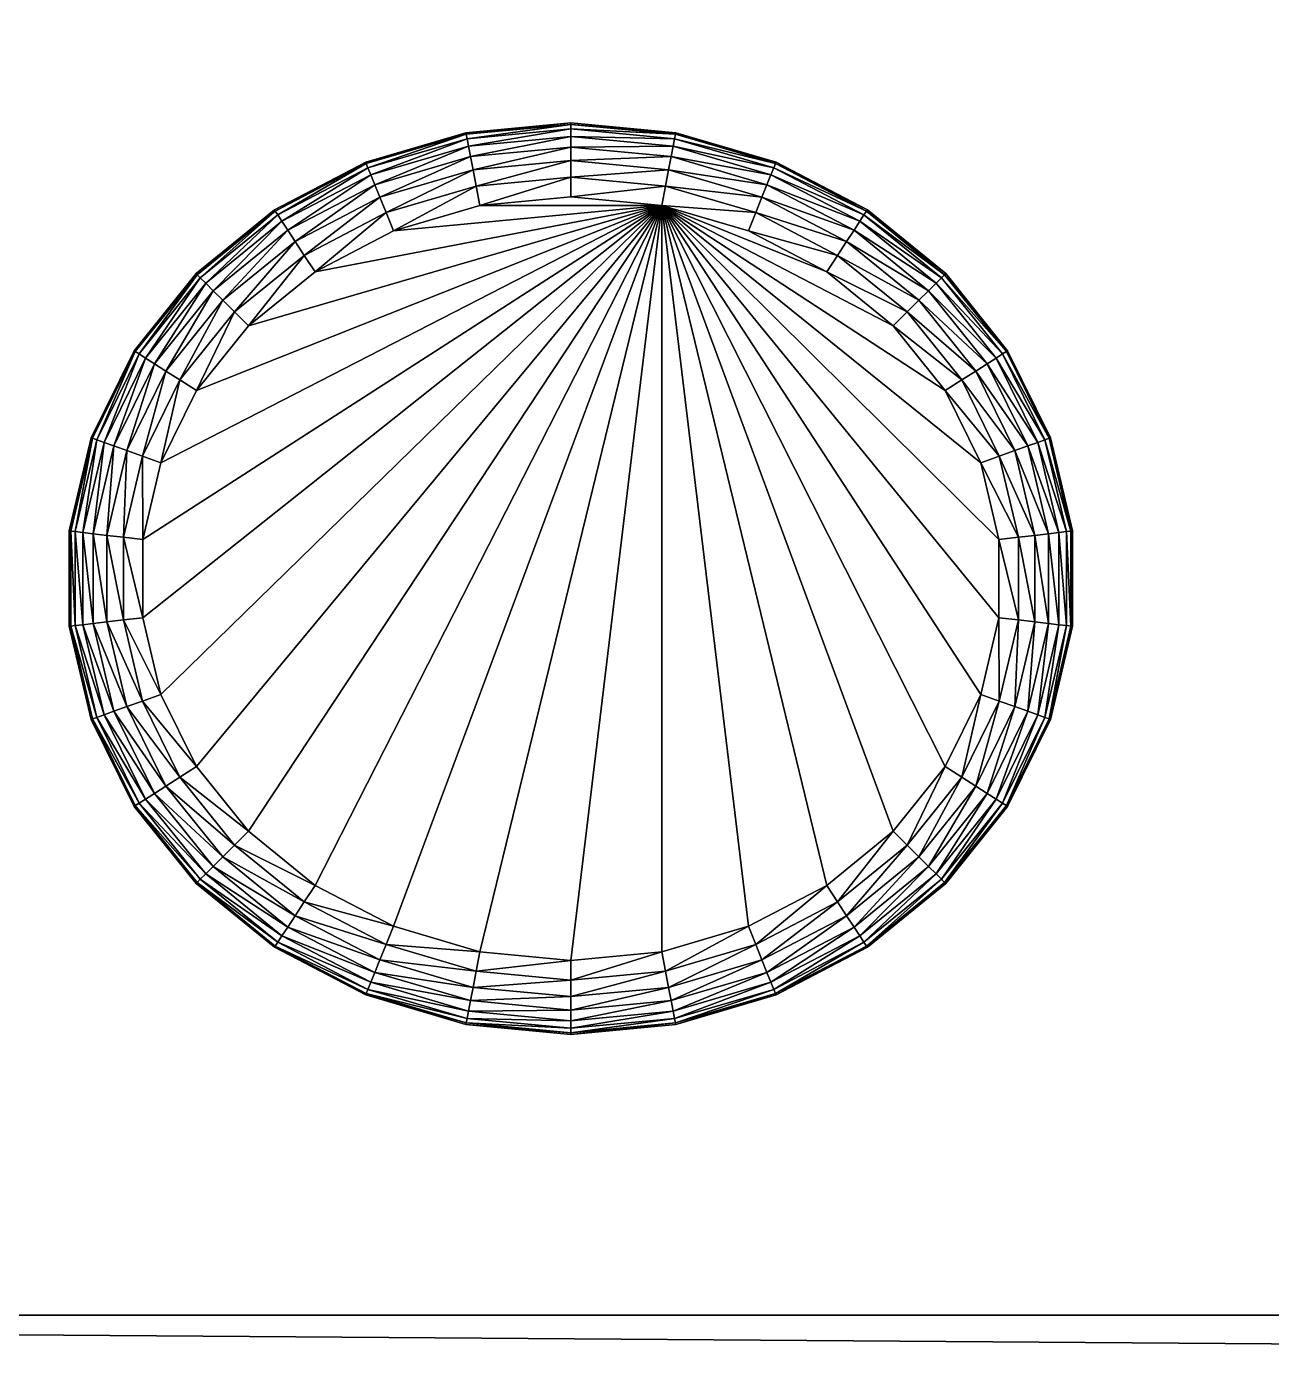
# Model space of a CAD drawing. Header units: millimetres. Extents: x -66 to 66, y -71 to 60.
# Drawn here: x -17.85 to 0, y -45.47 to -26.36 of the extents above; entities that cross this region are included whole.
import ezdxf

# ---------------------------------------------------------------- set-up
doc = ezdxf.new("R2010")
doc.units = ezdxf.units.MM
doc.layers.get('0').update_dxf_attribs({"color": 156})

msp = doc.modelspace()

# ---------------------------------------------------------------- meshes
at = {"color": 251}
mesh = msp.add_polyface(dxfattribs=at)
corners = [(66.031, 60.129, 20.5), (-66.031, 60.129, 20.5), (-65.684, -70.603, 20.5), (-21.478, 16.984, -19.403), (-21.478, 16.984, -15.154), (-21.792, 15.648, -15.154), (-21.792, 15.648, -19.403), (-21.792, 19.686, -19.403), (-21.792, 19.686, -15.154), (-21.478, 18.35, -15.154), (-22.407, 20.934, -19.403), (-21.499, 16.987, -19.683), (-21.812, 15.655, -19.683), (-21.812, 19.679, -19.683), (-21.478, 18.35, -19.403), (-21.499, 18.348, -19.683), (-22.425, 20.923, -19.683), (-21.874, 15.677, -19.92), (-22.425, 14.411, -19.683), (-21.976, 15.714, -20.114), (-22.48, 14.446, -19.92), (-21.564, 16.994, -19.92), (-21.672, 17.007, -20.114), (-21.823, 17.024, -20.265), (-22.119, 15.765, -20.265), (-22.016, 17.047, -20.373), (-22.302, 15.831, -20.373), (-22.253, 17.074, -20.437), (-21.672, 18.328, -20.114), (-21.564, 18.34, -19.92), (-21.823, 18.31, -20.265), (-22.016, 18.288, -20.373), (-22.253, 18.26, -20.437), (-21.874, 19.657, -19.92), (-21.976, 19.621, -20.114), (-22.119, 19.569, -20.265), (-22.302, 19.503, -20.373), (-22.48, 20.888, -19.92), (-22.572, 20.83, -20.114)]
mesh.append_faces([[corners[k] for k in face] for face in [(0, 1, 2)]], dxfattribs={"vtx1": -1, "vtx2": -1, "color": 251})
mesh.append_faces([[corners[k] for k in face] for face in [(3, 4, 5), (5, 6, 3), (7, 8, 9), (8, 7, 10), (11, 3, 6), (6, 12, 11), (13, 7, 14), (14, 15, 13), (7, 13, 16), (17, 12, 18), (19, 17, 20), (21, 11, 12), (12, 17, 21), (22, 21, 17), (17, 19, 22), (23, 22, 19), (19, 24, 23), (25, 23, 24), (24, 26, 25), (27, 25, 26), (28, 29, 21), (21, 22, 28), (30, 28, 22), (22, 23, 30), (31, 30, 23), (23, 25, 31), (32, 31, 25), (25, 27, 32), (33, 13, 15), (15, 29, 33), (34, 33, 29), (29, 28, 34), (35, 34, 28), (28, 30, 35), (36, 35, 30), (30, 31, 36), (13, 33, 37), (33, 34, 38)]], dxfattribs={"vtx2": -1, "color": 251})
mesh = msp.add_polyface(dxfattribs=at)
corners = [(15.994, -20.216, -19.403), (15.994, -20.216, -15.154), (15.105, -21.321, -15.154), (15.105, -21.321, -19.403), (66.031, 60.129, 20.5), (-65.684, -70.603, 20.5), (66.031, -70.293, 20.5), (24.277, -28.991, -19.403), (23.153, -29.905, -19.403), (23.153, -29.905, -15.154), (24.277, -28.991, -15.154), (23.153, -21.321, -19.403), (23.153, -21.321, -15.154), (22.265, -20.216, -15.154), (22.265, -20.216, -19.403), (24.277, -22.235, -19.403), (24.277, -22.235, -15.154), (23.169, -21.306, -19.683), (24.289, -22.217, -19.683), (15.09, -21.306, -19.683), (15.976, -20.204, -19.683), (24.574, -29.444, -20.373), (24.705, -29.643, -20.437), (23.706, -30.455, -20.437), (24.467, -29.281, -20.265), (23.537, -30.287, -20.373), (24.384, -29.154, -20.114), (23.399, -30.15, -20.265), (23.292, -30.043, -20.114), (24.324, -29.064, -19.92), (23.215, -29.967, -19.92), (24.289, -29.009, -19.683), (23.169, -29.921, -19.683), (23.215, -21.26, -19.92), (22.283, -20.204, -19.683), (23.292, -21.184, -20.114), (22.338, -20.169, -19.92), (23.399, -21.077, -20.265), (22.429, -20.111, -20.114), (23.537, -20.939, -20.373), (22.557, -20.029, -20.265), (24.324, -22.163, -19.92), (24.384, -22.072, -20.114), (24.467, -21.946, -20.265), (24.574, -21.783, -20.373), (24.705, -21.584, -20.437), (23.706, -20.771, -20.437), (23.906, -20.573, -20.459), (24.86, -21.349, -20.459)]
mesh.append_faces([[corners[k] for k in face] for face in [(4, 5, 6)]], dxfattribs={"vtx0": -1, "vtx1": -1, "color": 251})
mesh.append_faces([[corners[k] for k in face] for face in [(0, 1, 2), (2, 3, 0), (7, 8, 9), (9, 10, 7), (11, 12, 13), (13, 14, 11), (15, 16, 12), (12, 11, 15), (17, 11, 14), (18, 15, 11), (11, 17, 18), (3, 19, 20), (20, 0, 3), (21, 22, 23), (24, 21, 25), (26, 24, 27), (27, 28, 26), (29, 26, 28), (28, 30, 29), (31, 29, 30), (30, 32, 31), (7, 31, 32), (32, 8, 7), (33, 17, 34), (35, 33, 36), (37, 35, 38), (39, 37, 40), (41, 18, 17), (17, 33, 41), (42, 41, 33), (33, 35, 42), (43, 42, 35), (35, 37, 43), (44, 43, 37), (37, 39, 44), (45, 44, 39), (39, 46, 45), (46, 47, 48)]], dxfattribs={"vtx2": -1, "color": 251})
mesh = msp.add_polyface(dxfattribs=at)
corners = [(-22.407, -13.681, -19.403), (-22.407, -13.681, -15.154), (-21.792, -14.929, -15.154), (-21.792, -14.929, -19.403), (57.294, -44.84, -15.154), (-57.294, -44.84, -15.154), (-57.294, 60.129, -15.154), (-16.307, -13.681, -19.403), (-16.307, -13.681, -15.154), (-15.418, -12.576, -15.154), (-15.418, -12.576, -19.403), (-16.922, -14.929, -19.403), (-16.922, -14.929, -15.154), (-16.289, -13.693, -19.683), (-15.403, -12.591, -19.683), (-16.902, -14.937, -19.683), (-21.976, -14.995, -20.114), (-22.119, -15.046, -20.265), (-22.699, -13.868, -20.265), (-21.874, -14.959, -19.92), (-22.572, -13.786, -20.114), (-22.48, -13.728, -19.92), (-21.812, -14.937, -19.683), (-22.425, -13.693, -19.683), (-16.234, -13.728, -19.92), (-15.357, -12.637, -19.92), (-16.143, -13.786, -20.114), (-15.28, -12.713, -20.114), (-16.015, -13.868, -20.265), (-15.173, -12.82, -20.265), (-15.85, -13.973, -20.373), (-15.034, -12.958, -20.373), (-15.649, -14.101, -20.437), (-15.411, -14.252, -20.459), (-14.865, -13.126, -20.437), (-16.84, -14.959, -19.92), (-16.738, -14.995, -20.114), (-16.595, -15.046, -20.265), (-16.412, -15.112, -20.373), (-16.187, -15.193, -20.437), (-15.922, -15.288, -20.459)]
mesh.append_faces([[corners[k] for k in face] for face in [(0, 1, 2), (2, 3, 0), (4, 5, 6), (7, 8, 9), (9, 10, 7), (11, 12, 8), (8, 7, 11), (13, 7, 10), (10, 14, 13), (15, 11, 7), (7, 13, 15), (16, 17, 18), (19, 16, 20), (20, 21, 19), (22, 19, 21), (21, 23, 22), (3, 22, 23), (23, 0, 3), (24, 13, 14), (14, 25, 24), (26, 24, 25), (25, 27, 26), (28, 26, 27), (27, 29, 28), (30, 28, 29), (29, 31, 30), (32, 30, 31), (33, 32, 34), (35, 15, 13), (13, 24, 35), (36, 35, 24), (24, 26, 36), (37, 36, 26), (26, 28, 37), (38, 37, 28), (28, 30, 38), (39, 38, 30), (30, 32, 39), (32, 33, 40)]], dxfattribs={"vtx2": -1, "color": 251})
mesh = msp.add_polyface(dxfattribs=at)
corners = [(23.153, 30.769, -15.154), (23.153, 30.769, -19.403), (24.277, 29.855, -19.403), (22.265, 31.875, -15.154), (22.265, 31.875, -19.403), (23.153, 22.04, -19.403), (23.153, 22.04, -15.154), (24.277, 22.954, -15.154), (-57.294, 60.129, -15.154), (57.294, 60.129, -15.154), (57.294, -44.84, -15.154), (13.982, 22.954, -19.403), (13.982, 22.954, -15.154), (15.105, 22.04, -15.154), (15.105, 22.04, -19.403), (15.105, 30.769, -19.403), (15.105, 30.769, -15.154), (13.982, 29.855, -15.154), (13.982, 29.855, -19.403), (15.994, 31.875, -19.403), (13.97, 22.936, -19.683), (15.09, 22.024, -19.683), (15.09, 30.785, -19.683), (13.97, 29.873, -19.683), (15.976, 31.886, -19.683), (23.169, 30.785, -19.683), (23.215, 30.83, -19.92), (24.324, 29.928, -19.92), (24.289, 29.873, -19.683), (23.537, 31.151, -20.373), (23.399, 31.014, -20.265), (22.557, 32.061, -20.265), (23.292, 30.907, -20.114), (22.429, 31.979, -20.114), (22.338, 31.921, -19.92), (22.283, 31.886, -19.683), (23.169, 22.024, -19.683), (24.277, 22.954, -19.403), (13.934, 22.881, -19.92), (13.874, 22.791, -20.114), (15.044, 21.979, -19.92), (13.791, 22.664, -20.265), (14.967, 21.902, -20.114), (15.044, 30.83, -19.92), (13.934, 29.928, -19.92), (14.967, 30.907, -20.114), (13.874, 30.018, -20.114), (14.859, 31.014, -20.265), (13.791, 30.145, -20.265), (14.721, 31.151, -20.373), (14.552, 31.319, -20.437), (13.684, 30.308, -20.373), (14.352, 31.518, -20.459), (13.553, 30.507, -20.437), (15.921, 31.921, -19.92), (15.829, 31.979, -20.114), (15.701, 32.061, -20.265), (15.537, 32.166, -20.373)]
mesh.append_faces([[corners[k] for k in face] for face in [(0, 1, 2), (1, 0, 3), (3, 4, 1), (5, 6, 7), (8, 9, 10), (11, 12, 13), (13, 14, 11), (15, 16, 17), (17, 18, 15), (16, 15, 19), (20, 11, 14), (14, 21, 20), (22, 15, 18), (18, 23, 22), (15, 22, 24), (25, 26, 27), (1, 25, 28), (29, 30, 31), (30, 32, 33), (32, 26, 34), (26, 25, 35), (25, 1, 4), (36, 5, 37), (38, 20, 21), (39, 38, 40), (41, 39, 42), (43, 22, 23), (23, 44, 43), (45, 43, 44), (44, 46, 45), (47, 45, 46), (46, 48, 47), (49, 47, 48), (50, 49, 51), (52, 50, 53), (22, 43, 54), (43, 45, 55), (45, 47, 56), (47, 49, 57)]], dxfattribs={"vtx2": -1, "color": 251})
mesh = msp.add_polyface(dxfattribs=at)
corners = [(-22.407, -20.216, -19.403), (-22.407, -20.216, -15.154), (-23.296, -21.321, -15.154), (-23.296, -21.321, -19.403), (-24.419, -22.235, -15.154), (-24.419, -22.235, -19.403), (-25.729, -22.918, -15.154), (-24.419, -28.991, -19.403), (-24.419, -28.991, -15.154), (-23.296, -29.905, -15.154), (-23.296, -29.905, -19.403), (-25.729, -28.308, -19.403), (-15.418, -21.321, -19.403), (-15.418, -21.321, -15.154), (-16.307, -20.216, -15.154), (-16.307, -20.216, -19.403), (-24.848, -21.584, -20.437), (-25.003, -21.349, -20.459), (-24.049, -20.573, -20.459), (-23.849, -20.771, -20.437), (-24.431, -29.009, -19.683), (-23.311, -29.921, -19.683), (-15.403, -21.306, -19.683), (-16.289, -20.204, -19.683), (-23.542, -21.077, -20.265), (-23.68, -20.939, -20.373), (-22.864, -19.925, -20.373), (-23.434, -21.184, -20.114), (-22.699, -20.029, -20.265), (-23.357, -21.26, -19.92), (-22.572, -20.111, -20.114), (-23.311, -21.306, -19.683), (-22.48, -20.169, -19.92), (-22.425, -20.204, -19.683), (-24.717, -21.783, -20.373), (-24.61, -21.946, -20.265), (-24.526, -22.072, -20.114), (-24.467, -22.163, -19.92), (-24.431, -22.217, -19.683), (-24.467, -29.064, -19.92), (-23.357, -29.967, -19.92), (-24.526, -29.154, -20.114), (-24.61, -29.281, -20.265), (-23.434, -30.043, -20.114), (-24.717, -29.444, -20.373), (-23.542, -30.15, -20.265)]
mesh.append_faces([[corners[k] for k in face] for face in [(0, 1, 2), (2, 3, 0), (3, 2, 4), (4, 5, 3), (5, 4, 6), (7, 8, 9), (9, 10, 7), (8, 7, 11), (12, 13, 14), (14, 15, 12), (16, 17, 18), (18, 19, 16), (20, 7, 10), (10, 21, 20), (22, 12, 15), (15, 23, 22), (24, 25, 26), (27, 24, 28), (29, 27, 30), (31, 29, 32), (3, 31, 33), (33, 0, 3), (34, 16, 19), (19, 25, 34), (35, 34, 25), (25, 24, 35), (36, 35, 24), (24, 27, 36), (37, 36, 27), (27, 29, 37), (38, 37, 29), (29, 31, 38), (5, 38, 31), (31, 3, 5), (39, 20, 21), (21, 40, 39), (41, 39, 40), (42, 41, 43), (44, 42, 45)]], dxfattribs={"vtx2": -1, "color": 251})
mesh = msp.add_polyface(dxfattribs=at)
corners = [(-10.044, -27.743, -19.403), (-10.044, -27.743, -15.154), (-8.54, -27.886, -15.154), (-8.54, -27.886, -19.403), (-7.102, -28.308, -15.154), (-8.54, -23.341, -19.403), (-8.54, -23.341, -15.154), (-10.044, -23.483, -15.154), (-10.044, -23.483, -19.403), (-7.102, -22.918, -19.403), (-7.102, -22.918, -15.154), (-5.793, -22.235, -19.403), (-8.544, -23.319, -19.683), (-10.044, -23.462, -19.683), (-7.111, -22.898, -19.683), (-5.805, -22.217, -19.683), (-8.557, -27.971, -19.92), (-8.577, -28.077, -20.114), (-10.044, -27.938, -20.114), (-10.044, -27.83, -19.92), (-8.544, -27.907, -19.683), (-10.044, -27.765, -19.683), (-8.557, -23.255, -19.92), (-10.044, -23.397, -19.92), (-8.577, -23.149, -20.114), (-10.044, -23.289, -20.114), (-8.606, -23, -20.265), (-8.643, -22.809, -20.373), (-10.044, -23.137, -20.265), (-8.688, -22.575, -20.437), (-10.044, -22.942, -20.373), (-8.741, -22.299, -20.459), (-10.044, -22.704, -20.437), (-7.135, -22.838, -19.92), (-7.175, -22.738, -20.114), (-7.232, -22.597, -20.265), (-7.305, -22.416, -20.373), (-7.394, -22.195, -20.437), (-5.841, -22.163, -19.92), (-5.9, -22.072, -20.114)]
mesh.append_faces([[corners[k] for k in face] for face in [(0, 1, 2), (2, 3, 0), (3, 2, 4), (5, 6, 7), (7, 8, 5), (9, 10, 6), (6, 5, 9), (10, 9, 11), (12, 5, 8), (8, 13, 12), (14, 9, 5), (5, 12, 14), (9, 14, 15), (16, 17, 18), (18, 19, 16), (20, 16, 19), (19, 21, 20), (3, 20, 21), (21, 0, 3), (22, 12, 13), (13, 23, 22), (24, 22, 23), (23, 25, 24), (26, 24, 25), (27, 26, 28), (29, 27, 30), (31, 29, 32), (33, 14, 12), (12, 22, 33), (34, 33, 22), (22, 24, 34), (35, 34, 24), (24, 26, 35), (36, 35, 26), (26, 27, 36), (27, 29, 37), (14, 33, 38), (33, 34, 39)]], dxfattribs={"vtx2": -1, "color": 251})
mesh = msp.add_polyface(dxfattribs=at)
corners = [(-11.548, -27.886, -19.403), (-11.548, -27.886, -15.154), (-10.044, -27.743, -15.154), (-10.044, -27.743, -19.403), (-12.985, -22.918, -19.403), (-12.985, -22.918, -15.154), (-14.295, -22.235, -15.154), (-11.548, -23.341, -19.403), (-11.548, -23.341, -15.154), (-10.044, -23.483, -19.403), (-10.044, -23.483, -15.154), (-12.977, -22.898, -19.683), (-14.295, -22.235, -19.403), (-11.543, -23.319, -19.683), (-10.044, -23.462, -19.683), (-10.044, -27.765, -19.683), (-10.044, -27.83, -19.92), (-11.531, -27.971, -19.92), (-11.543, -27.907, -19.683), (-12.953, -22.838, -19.92), (-14.283, -22.217, -19.683), (-11.531, -23.255, -19.92), (-11.511, -23.149, -20.114), (-12.913, -22.738, -20.114), (-11.482, -23, -20.265), (-12.856, -22.597, -20.265), (-11.445, -22.809, -20.373), (-12.783, -22.416, -20.373), (-11.4, -22.575, -20.437), (-10.044, -23.397, -19.92), (-10.044, -23.289, -20.114), (-10.044, -23.137, -20.265), (-10.044, -22.942, -20.373), (-10.044, -22.704, -20.437), (-8.606, -23, -20.265), (-8.643, -22.809, -20.373), (-8.688, -22.575, -20.437)]
mesh.append_faces([[corners[k] for k in face] for face in [(0, 1, 2), (2, 3, 0), (4, 5, 6), (7, 8, 5), (5, 4, 7), (9, 10, 8), (8, 7, 9), (11, 4, 12), (13, 7, 4), (4, 11, 13), (14, 9, 7), (7, 13, 14), (15, 16, 17), (3, 15, 18), (18, 0, 3), (19, 11, 20), (21, 13, 11), (11, 19, 21), (22, 21, 19), (19, 23, 22), (24, 22, 23), (23, 25, 24), (26, 24, 25), (25, 27, 26), (28, 26, 27), (29, 14, 13), (13, 21, 29), (30, 29, 21), (21, 22, 30), (31, 30, 22), (22, 24, 31), (32, 31, 24), (24, 26, 32), (33, 32, 26), (26, 28, 33), (30, 31, 34), (31, 32, 35), (32, 33, 36)]], dxfattribs={"vtx2": -1, "color": 251})
mesh = msp.add_polyface(dxfattribs=at)
corners = [(-8.741, -28.928, -20.459), (-15.411, -31.582, -20.459), (-14.665, -30.654, -20.459), (-13.712, -29.878, -20.459), (-12.589, -29.292, -20.459), (-11.347, -28.928, -20.459), (-10.044, -28.804, -20.459), (-12.985, -28.308, -19.403), (-12.985, -28.308, -15.154), (-11.548, -27.886, -15.154), (-11.548, -27.886, -19.403), (-12.694, -29.031, -20.437), (-11.4, -28.651, -20.437), (-10.044, -28.523, -20.437), (-8.688, -28.651, -20.437), (-12.783, -28.81, -20.373), (-13.866, -29.643, -20.437), (-12.856, -28.63, -20.265), (-13.997, -29.444, -20.373), (-12.913, -28.489, -20.114), (-14.104, -29.281, -20.265), (-12.953, -28.389, -19.92), (-14.188, -29.154, -20.114), (-11.445, -28.418, -20.373), (-11.482, -28.226, -20.265), (-11.511, -28.077, -20.114), (-11.531, -27.971, -19.92), (-11.543, -27.907, -19.683), (-12.977, -28.328, -19.683), (-10.044, -28.284, -20.373), (-10.044, -28.09, -20.265), (-10.044, -27.938, -20.114), (-10.044, -27.83, -19.92), (-10.044, -27.765, -19.683), (-8.643, -28.418, -20.373)]
mesh.append_faces([[corners[k] for k in face] for face in [(0, 5, 6)]], dxfattribs={"vtx0": -1, "color": 251})
mesh.append_faces([[corners[k] for k in face] for face in [(0, 1, 2), (0, 2, 3), (0, 3, 4), (0, 4, 5)]], dxfattribs={"vtx0": -1, "vtx2": -1, "color": 251})
mesh.append_faces([[corners[k] for k in face] for face in [(7, 8, 9), (9, 10, 7), (11, 4, 3), (12, 5, 4), (4, 11, 12), (13, 6, 5), (5, 12, 13), (6, 13, 14), (15, 11, 16), (17, 15, 18), (19, 17, 20), (21, 19, 22), (23, 12, 11), (11, 15, 23), (24, 23, 15), (15, 17, 24), (25, 24, 17), (17, 19, 25), (26, 25, 19), (19, 21, 26), (27, 26, 21), (21, 28, 27), (10, 27, 28), (28, 7, 10), (29, 13, 12), (12, 23, 29), (30, 29, 23), (23, 24, 30), (31, 30, 24), (24, 25, 31), (32, 31, 25), (25, 26, 32), (26, 27, 33), (13, 29, 34)]], dxfattribs={"vtx2": -1, "color": 251})
mesh = msp.add_polyface(dxfattribs=at)
corners = [(-8.741, -28.928, -20.459), (-7.499, -29.292, -20.459), (-6.376, -29.878, -20.459), (-5.422, -30.654, -20.459), (-4.677, -31.582, -20.459), (-7.102, -28.308, -15.154), (-7.102, -28.308, -19.403), (-8.54, -27.886, -19.403), (-5.793, -28.991, -15.154), (-7.394, -29.031, -20.437), (-8.688, -28.651, -20.437), (-6.222, -29.643, -20.437), (-10.044, -28.804, -20.459), (-7.305, -28.81, -20.373), (-8.643, -28.418, -20.373), (-7.232, -28.63, -20.265), (-8.606, -28.226, -20.265), (-7.175, -28.489, -20.114), (-8.577, -28.077, -20.114), (-7.135, -28.389, -19.92), (-8.557, -27.971, -19.92), (-7.111, -28.328, -19.683), (-8.544, -27.907, -19.683), (-6.091, -29.444, -20.373), (-5.984, -29.281, -20.265), (-5.9, -29.154, -20.114), (-5.841, -29.064, -19.92), (-5.805, -29.009, -19.683), (-5.793, -28.991, -19.403), (-10.044, -28.523, -20.437), (-10.044, -28.284, -20.373), (-10.044, -28.09, -20.265), (-10.044, -27.938, -20.114)]
mesh.append_faces([[corners[k] for k in face] for face in [(0, 2, 3), (0, 3, 4)]], dxfattribs={"vtx0": -1, "vtx2": -1, "color": 251})
mesh.append_faces([[corners[k] for k in face] for face in [(0, 1, 2), (5, 6, 7), (6, 5, 8), (9, 1, 0), (0, 10, 9), (11, 2, 1), (1, 9, 11), (10, 0, 12), (13, 9, 10), (10, 14, 13), (15, 13, 14), (14, 16, 15), (17, 15, 16), (16, 18, 17), (19, 17, 18), (18, 20, 19), (21, 19, 20), (20, 22, 21), (6, 21, 22), (22, 7, 6), (23, 11, 9), (9, 13, 23), (24, 23, 13), (13, 15, 24), (25, 24, 15), (15, 17, 25), (26, 25, 17), (17, 19, 26), (27, 26, 19), (19, 21, 27), (21, 6, 28), (14, 10, 29), (16, 14, 30), (30, 31, 16), (18, 16, 31), (31, 32, 18)]], dxfattribs={"vtx2": -1, "color": 251})
mesh = msp.add_polyface(dxfattribs=at)
corners = [(-8.741, -28.928, -20.459), (-15.922, -32.618, -20.459), (-15.411, -31.582, -20.459), (-15.418, -29.905, -19.403), (-15.418, -29.905, -15.154), (-14.295, -28.991, -15.154), (-14.295, -28.991, -19.403), (-12.985, -28.308, -15.154), (-12.985, -28.308, -19.403), (-14.865, -30.455, -20.437), (-14.665, -30.654, -20.459), (-15.649, -31.43, -20.437), (-13.866, -29.643, -20.437), (-13.712, -29.878, -20.459), (-12.694, -29.031, -20.437), (-15.034, -30.287, -20.373), (-15.85, -31.302, -20.373), (-15.173, -30.15, -20.265), (-16.015, -31.197, -20.265), (-15.28, -30.043, -20.114), (-15.357, -29.967, -19.92), (-16.143, -31.116, -20.114), (-15.403, -29.921, -19.683), (-16.234, -31.057, -19.92), (-16.289, -31.022, -19.683), (-13.997, -29.444, -20.373), (-14.104, -29.281, -20.265), (-14.188, -29.154, -20.114), (-14.247, -29.064, -19.92), (-14.283, -29.009, -19.683), (-12.783, -28.81, -20.373), (-12.856, -28.63, -20.265), (-12.913, -28.489, -20.114), (-12.953, -28.389, -19.92), (-12.977, -28.328, -19.683)]
mesh.append_faces([[corners[k] for k in face] for face in [(0, 1, 2)]], dxfattribs={"vtx0": -1, "vtx2": -1, "color": 251})
mesh.append_faces([[corners[k] for k in face] for face in [(3, 4, 5), (5, 6, 3), (6, 5, 7), (7, 8, 6), (9, 10, 2), (2, 11, 9), (12, 13, 10), (10, 9, 12), (13, 12, 14), (15, 9, 11), (11, 16, 15), (17, 15, 16), (16, 18, 17), (19, 17, 18), (20, 19, 21), (22, 20, 23), (3, 22, 24), (25, 12, 9), (9, 15, 25), (26, 25, 15), (15, 17, 26), (27, 26, 17), (17, 19, 27), (28, 27, 19), (19, 20, 28), (29, 28, 20), (20, 22, 29), (6, 29, 22), (22, 3, 6), (12, 25, 30), (25, 26, 31), (26, 27, 32), (27, 28, 33), (34, 33, 28), (28, 29, 34), (8, 34, 29), (29, 6, 8)]], dxfattribs={"vtx2": -1, "color": 251})
mesh = msp.add_polyface(dxfattribs=at)
corners = [(-8.741, -28.928, -20.459), (-4.677, -31.582, -20.459), (-4.166, -32.618, -20.459), (-5.793, -28.991, -15.154), (-5.793, -28.991, -19.403), (-7.102, -28.308, -19.403), (-4.669, -29.905, -15.154), (-4.669, -29.905, -19.403), (-3.781, -31.011, -15.154), (-3.781, -31.011, -19.403), (-3.166, -32.259, -15.154), (-5.223, -30.455, -20.437), (-5.422, -30.654, -20.459), (-6.376, -29.878, -20.459), (-6.222, -29.643, -20.437), (-4.439, -31.43, -20.437), (-5.805, -29.009, -19.683), (-7.111, -28.328, -19.683), (-5.054, -30.287, -20.373), (-6.091, -29.444, -20.373), (-4.915, -30.15, -20.265), (-5.984, -29.281, -20.265), (-4.808, -30.043, -20.114), (-5.9, -29.154, -20.114), (-4.731, -29.967, -19.92), (-5.841, -29.064, -19.92), (-4.685, -29.921, -19.683), (-4.238, -31.302, -20.373), (-4.073, -31.197, -20.265), (-3.945, -31.116, -20.114), (-3.854, -31.057, -19.92), (-3.799, -31.022, -19.683), (-3.248, -32.288, -19.92), (-3.186, -32.266, -19.683), (-3.166, -32.259, -19.403)]
mesh.append_faces([[corners[k] for k in face] for face in [(0, 1, 2)]], dxfattribs={"vtx0": -1, "vtx2": -1, "color": 251})
mesh.append_faces([[corners[k] for k in face] for face in [(3, 4, 5), (4, 3, 6), (6, 7, 4), (7, 6, 8), (8, 9, 7), (9, 8, 10), (11, 12, 13), (13, 14, 11), (15, 1, 12), (12, 11, 15), (4, 16, 17), (18, 11, 14), (14, 19, 18), (20, 18, 19), (19, 21, 20), (22, 20, 21), (21, 23, 22), (24, 22, 23), (23, 25, 24), (26, 24, 25), (25, 16, 26), (7, 26, 16), (16, 4, 7), (27, 15, 11), (11, 18, 27), (28, 27, 18), (18, 20, 28), (29, 28, 20), (20, 22, 29), (30, 29, 22), (22, 24, 30), (31, 30, 24), (24, 26, 31), (9, 31, 26), (26, 7, 9), (29, 30, 32), (30, 31, 33), (31, 9, 34)]], dxfattribs={"vtx2": -1, "color": 251})
mesh = msp.add_polyface(dxfattribs=at)
corners = [(-16.307, -31.011, -15.154), (-16.307, -31.011, -19.403), (-16.922, -32.259, -19.403), (-15.418, -29.905, -15.154), (-15.418, -29.905, -19.403), (-22.407, -31.011, -19.403), (-22.407, -31.011, -15.154), (-21.792, -32.259, -15.154), (-23.296, -29.905, -19.403), (-23.296, -29.905, -15.154), (-27.367, -28.928, -20.459), (-23.303, -31.582, -20.459), (-22.792, -32.618, -20.459), (-22.425, -31.022, -19.683), (-21.792, -32.259, -19.403), (-23.311, -29.921, -19.683), (-16.234, -31.057, -19.92), (-16.143, -31.116, -20.114), (-16.738, -32.325, -20.114), (-16.289, -31.022, -19.683), (-16.84, -32.288, -19.92), (-16.902, -32.266, -19.683), (-16.015, -31.197, -20.265), (-15.28, -30.043, -20.114), (-15.357, -29.967, -19.92), (-15.403, -29.921, -19.683), (-22.48, -31.057, -19.92), (-21.812, -32.266, -19.683), (-22.572, -31.116, -20.114), (-21.874, -32.288, -19.92), (-23.357, -29.967, -19.92), (-23.434, -30.043, -20.114), (-23.542, -30.15, -20.265), (-22.699, -31.197, -20.265), (-23.68, -30.287, -20.373), (-22.864, -31.302, -20.373), (-23.849, -30.455, -20.437), (-23.065, -31.43, -20.437), (-24.049, -30.654, -20.459), (-24.526, -29.154, -20.114), (-24.61, -29.281, -20.265), (-24.717, -29.444, -20.373), (-24.848, -29.643, -20.437), (-25.003, -29.878, -20.459)]
mesh.append_faces([[corners[k] for k in face] for face in [(10, 11, 12)]], dxfattribs={"vtx0": -1, "vtx2": -1, "color": 251})
mesh.append_faces([[corners[k] for k in face] for face in [(0, 1, 2), (1, 0, 3), (3, 4, 1), (5, 6, 7), (8, 9, 6), (6, 5, 8), (13, 5, 14), (15, 8, 5), (5, 13, 15), (16, 17, 18), (19, 16, 20), (1, 19, 21), (22, 17, 23), (17, 16, 24), (16, 19, 25), (19, 1, 4), (26, 13, 27), (28, 26, 29), (30, 15, 13), (13, 26, 30), (31, 30, 26), (26, 28, 31), (32, 31, 28), (28, 33, 32), (34, 32, 33), (33, 35, 34), (36, 34, 35), (35, 37, 36), (38, 36, 37), (37, 11, 38), (30, 31, 39), (31, 32, 40), (32, 34, 41), (42, 41, 34), (34, 36, 42), (43, 42, 36), (36, 38, 43)]], dxfattribs={"vtx2": -1, "color": 251})
mesh = msp.add_polyface(dxfattribs=at)
corners = [(-8.741, -28.928, -20.459), (-4.166, -32.618, -20.459), (-3.907, -33.718, -20.459), (-3.907, -34.839, -20.459), (-4.166, -35.939, -20.459), (-4.677, -36.974, -20.459), (-5.422, -37.902, -20.459), (-6.376, -38.678, -20.459), (-7.499, -39.264, -20.459), (-8.741, -39.628, -20.459), (-10.044, -39.752, -20.459), (-11.347, -39.628, -20.459), (-12.589, -39.264, -20.459), (-13.712, -38.678, -20.459), (-14.665, -37.902, -20.459), (-15.411, -36.974, -20.459), (-15.922, -35.939, -20.459), (-16.181, -34.839, -20.459), (-16.181, -33.718, -20.459), (-15.922, -32.618, -20.459), (-4.677, -31.582, -20.459), (-4.439, -31.43, -20.437), (-3.901, -32.522, -20.437), (-4.439, -37.126, -20.437), (-5.223, -38.101, -20.437), (-14.865, -38.101, -20.437), (-15.649, -37.126, -20.437), (-5.054, -38.269, -20.373), (-4.238, -37.254, -20.373), (-4.915, -38.406, -20.265), (-4.073, -37.359, -20.265), (-4.808, -38.513, -20.114), (-3.945, -37.441, -20.114), (-4.731, -38.59, -19.92), (-4.685, -38.635, -19.683), (-3.854, -37.499, -19.92), (-15.85, -37.254, -20.373), (-15.034, -38.269, -20.373), (-16.015, -37.359, -20.265), (-15.173, -38.406, -20.265), (-15.28, -38.513, -20.114), (-16.143, -37.441, -20.114), (-15.357, -38.59, -19.92), (-16.234, -37.499, -19.92)]
mesh.append_faces([[corners[k] for k in face] for face in [(0, 1, 2), (0, 2, 3), (0, 3, 4), (0, 4, 5), (0, 5, 6), (0, 6, 7), (0, 7, 8), (0, 8, 9), (0, 9, 10), (0, 10, 11), (0, 11, 12), (0, 12, 13), (0, 13, 14), (0, 14, 15), (0, 15, 16), (0, 16, 17), (0, 17, 18), (0, 18, 19)]], dxfattribs={"vtx0": -1, "vtx2": -1, "color": 251})
mesh.append_faces([[corners[k] for k in face] for face in [(20, 21, 22), (23, 5, 4), (24, 6, 5), (5, 23, 24), (25, 14, 13), (26, 15, 14), (14, 25, 26), (27, 24, 23), (23, 28, 27), (29, 27, 28), (28, 30, 29), (31, 29, 30), (30, 32, 31), (33, 31, 32), (34, 33, 35), (36, 26, 25), (25, 37, 36), (38, 36, 37), (37, 39, 38), (39, 40, 41), (40, 42, 43)]], dxfattribs={"vtx2": -1, "color": 251})
mesh = msp.add_polyface(dxfattribs=at)
corners = [(-16.922, -36.297, -15.154), (-16.922, -36.297, -19.403), (-16.307, -37.545, -19.403), (-17.236, -34.961, -15.154), (-17.236, -34.961, -19.403), (-17.236, -33.595, -19.403), (-17.236, -33.595, -15.154), (-16.922, -32.259, -15.154), (-16.922, -32.259, -19.403), (-16.307, -31.011, -15.154), (-16.84, -36.268, -19.92), (-16.738, -36.232, -20.114), (-16.143, -37.441, -20.114), (-16.902, -36.29, -19.683), (-16.234, -37.499, -19.92), (-16.289, -37.534, -19.683), (-16.892, -34.921, -20.265), (-16.698, -34.899, -20.373), (-16.412, -36.114, -20.373), (-16.595, -36.18, -20.265), (-17.042, -34.939, -20.114), (-17.15, -34.951, -19.92), (-17.215, -34.959, -19.683), (-16.461, -34.871, -20.437), (-16.698, -33.658, -20.373), (-16.892, -33.635, -20.265), (-17.042, -33.618, -20.114), (-17.15, -33.605, -19.92), (-17.215, -33.598, -19.683), (-16.595, -32.376, -20.265), (-16.738, -32.325, -20.114), (-16.84, -32.288, -19.92), (-16.902, -32.266, -19.683), (-16.234, -31.057, -19.92), (-16.289, -31.022, -19.683), (-16.307, -31.011, -19.403)]
mesh.append_faces([[corners[k] for k in face] for face in [(0, 1, 2), (1, 0, 3), (3, 4, 1), (5, 6, 7), (7, 8, 5), (8, 7, 9), (10, 11, 12), (13, 10, 14), (1, 13, 15), (16, 17, 18), (18, 19, 16), (20, 16, 19), (19, 11, 20), (21, 20, 11), (11, 10, 21), (22, 21, 10), (10, 13, 22), (4, 22, 13), (13, 1, 4), (23, 17, 24), (25, 24, 17), (17, 16, 25), (26, 25, 16), (16, 20, 26), (27, 26, 20), (20, 21, 27), (28, 27, 21), (24, 25, 29), (30, 29, 25), (25, 26, 30), (31, 30, 26), (26, 27, 31), (32, 31, 27), (27, 28, 32), (8, 32, 28), (28, 5, 8), (30, 31, 33), (31, 32, 34), (32, 8, 35)]], dxfattribs={"vtx2": -1, "color": 251})
mesh = msp.add_polyface(dxfattribs=at)
corners = [(-16.307, -37.545, -15.154), (-16.307, -37.545, -19.403), (-15.418, -38.651, -19.403), (-16.922, -36.297, -15.154), (-16.187, -36.034, -20.437), (-15.922, -35.939, -20.459), (-15.411, -36.974, -20.459), (-15.649, -37.126, -20.437), (-16.461, -34.871, -20.437), (-16.181, -34.839, -20.459), (-16.461, -33.685, -20.437), (-16.181, -33.718, -20.459), (-16.187, -32.522, -20.437), (-15.922, -32.618, -20.459), (-15.649, -31.43, -20.437), (-15.411, -31.582, -20.459), (-16.143, -37.441, -20.114), (-16.015, -37.359, -20.265), (-15.173, -38.406, -20.265), (-16.234, -37.499, -19.92), (-15.28, -38.513, -20.114), (-16.289, -37.534, -19.683), (-15.357, -38.59, -19.92), (-15.403, -38.635, -19.683), (-16.412, -36.114, -20.373), (-15.85, -37.254, -20.373), (-16.595, -36.18, -20.265), (-16.738, -36.232, -20.114), (-16.84, -36.268, -19.92), (-16.902, -36.29, -19.683), (-16.922, -36.297, -19.403), (-16.698, -34.899, -20.373), (-16.698, -33.658, -20.373), (-16.412, -32.442, -20.373), (-16.595, -32.376, -20.265), (-15.85, -31.302, -20.373), (-16.015, -31.197, -20.265), (-16.143, -31.116, -20.114), (-16.738, -32.325, -20.114)]
mesh.append_faces([[corners[k] for k in face] for face in [(0, 1, 2), (1, 0, 3), (4, 5, 6), (6, 7, 4), (8, 9, 5), (5, 4, 8), (10, 11, 9), (9, 8, 10), (12, 13, 11), (11, 10, 12), (14, 15, 13), (13, 12, 14), (16, 17, 18), (19, 16, 20), (21, 19, 22), (22, 23, 21), (1, 21, 23), (24, 4, 7), (7, 25, 24), (26, 24, 25), (25, 17, 26), (27, 26, 17), (17, 16, 27), (16, 19, 28), (19, 21, 29), (21, 1, 30), (31, 8, 4), (4, 24, 31), (32, 10, 8), (33, 12, 10), (10, 32, 33), (34, 33, 32), (35, 14, 12), (12, 33, 35), (36, 35, 33), (33, 34, 36), (37, 36, 34), (34, 38, 37)]], dxfattribs={"vtx2": -1, "color": 251})
mesh = msp.add_polyface(dxfattribs=at)
corners = [(-3.166, -32.259, -15.154), (-3.166, -32.259, -19.403), (-3.781, -31.011, -19.403), (-2.852, -33.595, -15.154), (-2.852, -33.595, -19.403), (-3.901, -32.522, -20.437), (-4.166, -32.618, -20.459), (-4.677, -31.582, -20.459), (-3.627, -33.685, -20.437), (-3.907, -33.718, -20.459), (-3.627, -34.871, -20.437), (-3.907, -34.839, -20.459), (-3.676, -32.442, -20.373), (-4.439, -31.43, -20.437), (-4.238, -31.302, -20.373), (-3.492, -32.376, -20.265), (-4.073, -31.197, -20.265), (-3.35, -32.325, -20.114), (-3.945, -31.116, -20.114), (-3.248, -32.288, -19.92), (-3.186, -32.266, -19.683), (-3.854, -31.057, -19.92), (-3.799, -31.022, -19.683), (-3.39, -33.658, -20.373), (-3.196, -33.635, -20.265), (-3.045, -33.618, -20.114), (-2.938, -33.605, -19.92), (-2.873, -33.598, -19.683), (-3.39, -34.899, -20.373), (-3.196, -34.921, -20.265), (-3.045, -34.939, -20.114), (-2.938, -34.951, -19.92), (-2.873, -34.959, -19.683), (-2.852, -34.961, -19.403)]
mesh.append_faces([[corners[k] for k in face] for face in [(0, 1, 2), (1, 0, 3), (3, 4, 1), (5, 6, 7), (8, 9, 6), (6, 5, 8), (10, 11, 9), (9, 8, 10), (12, 5, 13), (13, 14, 12), (15, 12, 14), (14, 16, 15), (17, 15, 16), (16, 18, 17), (19, 17, 18), (20, 19, 21), (1, 20, 22), (23, 8, 5), (5, 12, 23), (24, 23, 12), (12, 15, 24), (25, 24, 15), (15, 17, 25), (26, 25, 17), (17, 19, 26), (27, 26, 19), (19, 20, 27), (4, 27, 20), (20, 1, 4), (28, 10, 8), (8, 23, 28), (29, 28, 23), (23, 24, 29), (30, 29, 24), (24, 25, 30), (31, 30, 25), (25, 26, 31), (26, 27, 32), (27, 4, 33)]], dxfattribs={"vtx2": -1, "color": 251})
mesh = msp.add_polyface(dxfattribs=at)
corners = [(-2.852, -33.595, -19.403), (-2.852, -33.595, -15.154), (-2.852, -34.961, -15.154), (2.853, -32.259, -19.403), (2.853, -32.259, -15.154), (3.468, -31.011, -15.154), (2.538, -33.595, -19.403), (2.538, -33.595, -15.154), (2.538, -34.961, -19.403), (2.538, -34.961, -15.154), (2.853, -36.297, -19.403), (2.853, -36.297, -15.154), (3.468, -37.545, -19.403), (2.873, -32.266, -19.683), (3.468, -31.011, -19.403), (2.56, -33.598, -19.683), (2.56, -34.959, -19.683), (2.873, -36.29, -19.683), (3.486, -37.534, -19.683), (2.624, -33.605, -19.92), (2.934, -32.288, -19.92), (2.732, -33.618, -20.114), (3.036, -32.325, -20.114), (2.883, -33.635, -20.265), (3.179, -32.376, -20.265), (3.077, -33.658, -20.373), (2.624, -34.951, -19.92), (2.732, -34.939, -20.114), (2.883, -34.921, -20.265), (3.077, -34.899, -20.373), (2.934, -36.268, -19.92), (3.036, -36.232, -20.114), (3.179, -36.18, -20.265)]
mesh.append_faces([[corners[k] for k in face] for face in [(0, 1, 2), (3, 4, 5), (6, 7, 4), (4, 3, 6), (8, 9, 7), (7, 6, 8), (10, 11, 9), (9, 8, 10), (11, 10, 12), (13, 3, 14), (15, 6, 3), (3, 13, 15), (16, 8, 6), (6, 15, 16), (17, 10, 8), (8, 16, 17), (10, 17, 18), (19, 15, 13), (13, 20, 19), (21, 19, 20), (20, 22, 21), (23, 21, 22), (22, 24, 23), (25, 23, 24), (26, 16, 15), (15, 19, 26), (27, 26, 19), (19, 21, 27), (28, 27, 21), (21, 23, 28), (29, 28, 23), (23, 25, 29), (30, 17, 16), (16, 26, 30), (31, 30, 26), (26, 27, 31), (32, 31, 27), (27, 28, 32)]], dxfattribs={"vtx2": -1, "color": 251})
mesh = msp.add_polyface(dxfattribs=at)
corners = [(-17.236, -34.961, -19.403), (-17.236, -34.961, -15.154), (-17.236, -33.595, -15.154), (-17.236, -33.595, -19.403), (-21.478, -34.961, -19.403), (-21.478, -34.961, -15.154), (-21.792, -36.297, -15.154), (-21.792, -36.297, -19.403), (-21.478, -33.595, -19.403), (-21.478, -33.595, -15.154), (-21.792, -32.259, -19.403), (-21.792, -32.259, -15.154), (-21.499, -34.959, -19.683), (-21.812, -36.29, -19.683), (-21.499, -33.598, -19.683), (-21.812, -32.266, -19.683), (-17.15, -34.951, -19.92), (-17.215, -34.959, -19.683), (-17.215, -33.598, -19.683), (-21.564, -34.951, -19.92), (-21.874, -36.268, -19.92), (-21.672, -34.939, -20.114), (-21.976, -36.232, -20.114), (-21.822, -34.921, -20.265), (-22.119, -36.18, -20.265), (-22.016, -34.899, -20.373), (-21.564, -33.605, -19.92), (-21.672, -33.618, -20.114), (-21.822, -33.635, -20.265), (-22.016, -33.658, -20.373), (-21.874, -32.288, -19.92), (-21.976, -32.325, -20.114), (-22.119, -32.376, -20.265)]
mesh.append_faces([[corners[k] for k in face] for face in [(0, 1, 2), (2, 3, 0), (4, 5, 6), (6, 7, 4), (8, 9, 5), (5, 4, 8), (10, 11, 9), (9, 8, 10), (12, 4, 7), (7, 13, 12), (14, 8, 4), (4, 12, 14), (15, 10, 8), (8, 14, 15), (16, 17, 18), (3, 18, 17), (17, 0, 3), (19, 12, 13), (13, 20, 19), (21, 19, 20), (20, 22, 21), (23, 21, 22), (22, 24, 23), (25, 23, 24), (26, 14, 12), (12, 19, 26), (27, 26, 19), (19, 21, 27), (28, 27, 21), (21, 23, 28), (29, 28, 23), (23, 25, 29), (30, 15, 14), (14, 26, 30), (31, 30, 26), (26, 27, 31), (32, 31, 27), (27, 28, 32)]], dxfattribs={"vtx2": -1, "color": 251})
mesh = msp.add_polyface(dxfattribs=at)
corners = [(-2.852, -34.961, -15.154), (-2.852, -34.961, -19.403), (-2.852, -33.595, -19.403), (-3.166, -36.297, -15.154), (-3.166, -36.297, -19.403), (-3.781, -37.545, -15.154), (-3.781, -37.545, -19.403), (-4.669, -38.651, -15.154), (-3.901, -36.034, -20.437), (-4.166, -35.939, -20.459), (-3.907, -34.839, -20.459), (-3.627, -34.871, -20.437), (-4.439, -37.126, -20.437), (-2.873, -34.959, -19.683), (-2.938, -34.951, -19.92), (-2.938, -33.605, -19.92), (-2.873, -33.598, -19.683), (-3.676, -36.114, -20.373), (-3.39, -34.899, -20.373), (-3.492, -36.18, -20.265), (-3.196, -34.921, -20.265), (-3.35, -36.232, -20.114), (-3.045, -34.939, -20.114), (-3.248, -36.268, -19.92), (-3.186, -36.29, -19.683), (-4.238, -37.254, -20.373), (-4.073, -37.359, -20.265), (-3.945, -37.441, -20.114), (-3.854, -37.499, -19.92), (-3.799, -37.534, -19.683), (-4.731, -38.59, -19.92), (-4.685, -38.635, -19.683), (-4.669, -38.651, -19.403)]
mesh.append_faces([[corners[k] for k in face] for face in [(0, 1, 2), (1, 0, 3), (3, 4, 1), (4, 3, 5), (5, 6, 4), (6, 5, 7), (8, 9, 10), (10, 11, 8), (9, 8, 12), (13, 14, 15), (1, 13, 16), (17, 8, 11), (11, 18, 17), (19, 17, 18), (18, 20, 19), (21, 19, 20), (20, 22, 21), (23, 21, 22), (22, 14, 23), (24, 23, 14), (14, 13, 24), (4, 24, 13), (13, 1, 4), (25, 12, 8), (8, 17, 25), (26, 25, 17), (17, 19, 26), (27, 26, 19), (19, 21, 27), (28, 27, 21), (21, 23, 28), (29, 28, 23), (23, 24, 29), (6, 29, 24), (24, 4, 6), (27, 28, 30), (28, 29, 31), (29, 6, 32)]], dxfattribs={"vtx2": -1, "color": 251})
mesh = msp.add_polyface(dxfattribs=at)
corners = [(-15.418, -38.651, -19.403), (-15.418, -38.651, -15.154), (-16.307, -37.545, -15.154), (-24.419, -39.565, -19.403), (-24.419, -39.565, -15.154), (-25.729, -40.248, -15.154), (-23.296, -38.651, -19.403), (-23.296, -38.651, -15.154), (-22.407, -37.545, -19.403), (-24.431, -39.547, -19.683), (-25.729, -40.248, -19.403), (-25.737, -40.228, -19.683), (-23.311, -38.635, -19.683), (-22.425, -37.534, -19.683), (-25.931, -39.746, -20.373), (-25.858, -39.927, -20.265), (-27.232, -40.33, -20.265), (-26.02, -39.525, -20.437), (-27.269, -40.139, -20.373), (-27.314, -39.905, -20.437), (-26.125, -39.264, -20.459), (-27.367, -39.628, -20.459), (-24.467, -39.492, -19.92), (-25.761, -40.168, -19.92), (-24.526, -39.402, -20.114), (-25.801, -40.067, -20.114), (-24.61, -39.275, -20.265), (-24.717, -39.112, -20.373), (-24.848, -38.913, -20.437), (-25.003, -38.678, -20.459), (-23.357, -38.59, -19.92), (-23.434, -38.513, -20.114), (-23.542, -38.406, -20.265), (-23.68, -38.269, -20.373), (-23.849, -38.101, -20.437), (-24.049, -37.902, -20.459)]
mesh.append_faces([[corners[k] for k in face] for face in [(0, 1, 2), (3, 4, 5), (6, 7, 4), (4, 3, 6), (7, 6, 8), (9, 3, 10), (10, 11, 9), (12, 6, 3), (3, 9, 12), (6, 12, 13), (14, 15, 16), (17, 14, 18), (18, 19, 17), (20, 17, 19), (19, 21, 20), (22, 9, 11), (11, 23, 22), (24, 22, 23), (23, 25, 24), (26, 24, 25), (25, 15, 26), (27, 26, 15), (15, 14, 27), (28, 27, 14), (14, 17, 28), (29, 28, 17), (17, 20, 29), (30, 12, 9), (9, 22, 30), (31, 30, 22), (22, 24, 31), (32, 31, 24), (24, 26, 32), (33, 32, 26), (26, 27, 33), (34, 33, 27), (27, 28, 34), (35, 34, 28), (28, 29, 35)]], dxfattribs={"vtx2": -1, "color": 251})
mesh = msp.add_polyface(dxfattribs=at)
corners = [(-14.295, -39.565, -15.154), (-14.295, -39.565, -19.403), (-12.985, -40.248, -19.403), (-15.418, -38.651, -15.154), (-15.418, -38.651, -19.403), (-10.044, -40.034, -20.437), (-10.044, -39.752, -20.459), (-8.741, -39.628, -20.459), (-11.4, -39.905, -20.437), (-11.347, -39.628, -20.459), (-12.694, -39.525, -20.437), (-12.589, -39.264, -20.459), (-13.866, -38.913, -20.437), (-13.712, -38.678, -20.459), (-14.865, -38.101, -20.437), (-12.783, -39.746, -20.373), (-11.445, -40.139, -20.373), (-12.856, -39.927, -20.265), (-13.997, -39.112, -20.373), (-14.104, -39.275, -20.265), (-14.188, -39.402, -20.114), (-12.913, -40.067, -20.114), (-14.247, -39.492, -19.92), (-12.953, -40.168, -19.92), (-14.283, -39.547, -19.683), (-12.977, -40.228, -19.683), (-15.034, -38.269, -20.373), (-15.173, -38.406, -20.265), (-15.28, -38.513, -20.114), (-15.357, -38.59, -19.92), (-15.403, -38.635, -19.683), (-16.307, -37.545, -19.403)]
mesh.append_faces([[corners[k] for k in face] for face in [(0, 1, 2), (1, 0, 3), (3, 4, 1), (5, 6, 7), (8, 9, 6), (6, 5, 8), (10, 11, 9), (9, 8, 10), (12, 13, 11), (11, 10, 12), (13, 12, 14), (15, 10, 8), (8, 16, 15), (17, 15, 16), (18, 12, 10), (10, 15, 18), (19, 18, 15), (15, 17, 19), (20, 19, 17), (17, 21, 20), (22, 20, 21), (21, 23, 22), (24, 22, 23), (23, 25, 24), (1, 24, 25), (26, 14, 12), (12, 18, 26), (27, 26, 18), (18, 19, 27), (28, 27, 19), (19, 20, 28), (29, 28, 20), (20, 22, 29), (30, 29, 22), (22, 24, 30), (4, 30, 24), (24, 1, 4), (30, 4, 31)]], dxfattribs={"vtx2": -1, "color": 251})
mesh = msp.add_polyface(dxfattribs=at)
corners = [(-4.669, -38.651, -15.154), (-4.669, -38.651, -19.403), (-3.781, -37.545, -19.403), (-5.793, -39.565, -15.154), (-5.793, -39.565, -19.403), (-7.102, -40.248, -15.154), (-6.222, -38.913, -20.437), (-6.376, -38.678, -20.459), (-5.422, -37.902, -20.459), (-5.223, -38.101, -20.437), (-7.394, -39.525, -20.437), (-7.499, -39.264, -20.459), (-8.688, -39.905, -20.437), (-8.741, -39.628, -20.459), (-10.044, -40.034, -20.437), (-4.685, -38.635, -19.683), (-3.799, -37.534, -19.683), (-6.091, -39.112, -20.373), (-5.054, -38.269, -20.373), (-5.984, -39.275, -20.265), (-4.915, -38.406, -20.265), (-5.9, -39.402, -20.114), (-4.808, -38.513, -20.114), (-5.841, -39.492, -19.92), (-4.731, -38.59, -19.92), (-5.805, -39.547, -19.683), (-7.305, -39.746, -20.373), (-7.232, -39.927, -20.265), (-7.175, -40.067, -20.114), (-7.135, -40.168, -19.92), (-7.111, -40.228, -19.683), (-7.102, -40.248, -19.403), (-8.643, -40.139, -20.373), (-8.606, -40.33, -20.265)]
mesh.append_faces([[corners[k] for k in face] for face in [(0, 1, 2), (1, 0, 3), (3, 4, 1), (4, 3, 5), (6, 7, 8), (8, 9, 6), (10, 11, 7), (7, 6, 10), (12, 13, 11), (11, 10, 12), (13, 12, 14), (1, 15, 16), (17, 6, 9), (9, 18, 17), (19, 17, 18), (18, 20, 19), (21, 19, 20), (20, 22, 21), (23, 21, 22), (22, 24, 23), (25, 23, 24), (24, 15, 25), (4, 25, 15), (15, 1, 4), (26, 10, 6), (6, 17, 26), (27, 26, 17), (17, 19, 27), (28, 27, 19), (19, 21, 28), (29, 28, 21), (21, 23, 29), (30, 29, 23), (23, 25, 30), (31, 30, 25), (25, 4, 31), (32, 12, 10), (10, 26, 32), (26, 27, 33)]], dxfattribs={"vtx2": -1, "color": 251})
mesh = msp.add_polyface(dxfattribs=at)
corners = [(-7.102, -40.248, -15.154), (-7.102, -40.248, -19.403), (-5.793, -39.565, -19.403), (-8.54, -40.67, -15.154), (-8.54, -40.67, -19.403), (-11.548, -40.67, -19.403), (-11.548, -40.67, -15.154), (-12.985, -40.248, -15.154), (-12.985, -40.248, -19.403), (-14.295, -39.565, -15.154), (-25.729, -40.248, -15.154), (-25.729, -40.248, -19.403), (-24.419, -39.565, -19.403), (-8.606, -40.33, -20.265), (-8.643, -40.139, -20.373), (-7.305, -39.746, -20.373), (-8.577, -40.479, -20.114), (-7.232, -39.927, -20.265), (-7.175, -40.067, -20.114), (-8.557, -40.585, -19.92), (-7.135, -40.168, -19.92), (-8.544, -40.649, -19.683), (-7.111, -40.228, -19.683), (-10.044, -40.272, -20.373), (-10.044, -40.034, -20.437), (-8.688, -39.905, -20.437), (-10.044, -40.467, -20.265), (-10.044, -40.618, -20.114), (-11.445, -40.139, -20.373), (-11.4, -39.905, -20.437), (-11.482, -40.33, -20.265), (-11.511, -40.479, -20.114), (-11.531, -40.585, -19.92), (-12.856, -39.927, -20.265), (-12.913, -40.067, -20.114), (-12.953, -40.168, -19.92), (-12.977, -40.228, -19.683), (-11.543, -40.649, -19.683), (-14.295, -39.565, -19.403)]
mesh.append_faces([[corners[k] for k in face] for face in [(0, 1, 2), (1, 0, 3), (3, 4, 1), (5, 6, 7), (7, 8, 5), (8, 7, 9), (10, 11, 12), (13, 14, 15), (16, 13, 17), (17, 18, 16), (19, 16, 18), (18, 20, 19), (21, 19, 20), (20, 22, 21), (4, 21, 22), (22, 1, 4), (23, 24, 25), (25, 14, 23), (26, 23, 14), (14, 13, 26), (27, 26, 13), (13, 16, 27), (28, 29, 24), (24, 23, 28), (30, 28, 23), (23, 26, 30), (31, 30, 26), (26, 27, 31), (32, 31, 27), (28, 30, 33), (34, 33, 30), (30, 31, 34), (35, 34, 31), (31, 32, 35), (36, 35, 32), (32, 37, 36), (8, 36, 37), (37, 5, 8), (36, 8, 38)]], dxfattribs={"vtx2": -1, "color": 251})
mesh = msp.add_polyface(dxfattribs=at)
corners = [(-8.54, -40.67, -19.403), (-8.54, -40.67, -15.154), (-10.044, -40.813, -15.154), (-10.044, -40.813, -19.403), (-11.548, -40.67, -15.154), (-11.548, -40.67, -19.403), (57.294, -53.144, -20.5), (-57.294, -53.144, -20.5), (-57.294, -46.31, -20.5), (57.294, -45.662, -19.954), (-57.294, -45.662, -19.954), (-57.294, -44.84, -15.154), (-28.67, -40.813, -19.403), (-28.67, -40.813, -15.154), (-30.174, -40.67, -15.154), (-30.174, -40.67, -19.403), (-27.167, -40.67, -19.403), (-27.167, -40.67, -15.154), (-57.294, -46.107, -20.478), (57.294, -46.107, -20.478), (-57.294, -53.347, -20.478), (-57.294, -45.94, -20.413), (57.294, -45.94, -20.413), (-57.294, -45.811, -20.303), (57.294, -45.811, -20.303), (-57.294, -45.718, -20.151), (57.294, -45.718, -20.151), (-57.294, -53.514, -20.413), (57.294, -53.347, -20.478), (-28.67, -40.791, -19.683), (-30.17, -40.649, -19.683), (-27.171, -40.649, -19.683), (-10.044, -40.726, -19.92), (-10.044, -40.618, -20.114), (-8.577, -40.479, -20.114), (-8.557, -40.585, -19.92), (-10.044, -40.791, -19.683), (-8.544, -40.649, -19.683), (-11.531, -40.585, -19.92), (-11.543, -40.649, -19.683), (-28.67, -40.726, -19.92), (-30.157, -40.585, -19.92), (-28.67, -40.618, -20.114), (-27.183, -40.585, -19.92), (-27.203, -40.479, -20.114)]
mesh.append_faces([[corners[k] for k in face] for face in [(0, 1, 2), (2, 3, 0), (3, 2, 4), (4, 5, 3), (6, 7, 8), (9, 10, 11), (12, 13, 14), (14, 15, 12), (16, 17, 13), (13, 12, 16), (8, 18, 19), (20, 7, 6), (18, 21, 22), (21, 23, 24), (23, 25, 26), (25, 10, 9), (27, 20, 28), (29, 12, 15), (15, 30, 29), (31, 16, 12), (12, 29, 31), (32, 33, 34), (34, 35, 32), (36, 32, 35), (35, 37, 36), (3, 36, 37), (37, 0, 3), (33, 32, 38), (39, 38, 32), (32, 36, 39), (5, 39, 36), (36, 3, 5), (40, 29, 30), (30, 41, 40), (42, 40, 41), (43, 31, 29), (29, 40, 43), (40, 42, 44)]], dxfattribs={"vtx2": -1, "color": 251})
mesh = msp.add_polyface(dxfattribs=at)
corners = [(-57.294, -46.31, -20.5), (57.294, -46.31, -20.5), (57.294, -53.144, -20.5), (-57.294, -54.614, -15.154), (57.294, -54.614, -15.154), (57.294, -55.45, -12.856), (-57.294, -44.84, -15.154), (57.294, -44.84, -15.154), (57.294, -45.662, -19.954), (-57.294, -53.792, -19.954), (57.294, -53.792, -19.954), (28.528, -40.813, -19.403), (30.031, -40.67, -19.403), (30.031, -40.67, -15.154), (28.528, -40.813, -15.154), (27.024, -40.67, -19.403), (27.024, -40.67, -15.154), (9.731, -40.813, -19.403), (9.731, -40.813, -15.154), (8.227, -40.67, -15.154), (8.227, -40.67, -19.403), (11.234, -40.67, -19.403), (11.234, -40.67, -15.154), (57.294, -46.107, -20.478), (57.294, -53.347, -20.478), (-57.294, -53.347, -20.478), (57.294, -45.94, -20.413), (-57.294, -46.107, -20.478), (57.294, -45.811, -20.303), (-57.294, -45.94, -20.413), (57.294, -45.718, -20.151), (-57.294, -45.811, -20.303), (-57.294, -45.718, -20.151), (57.294, -53.514, -20.413), (-57.294, -53.514, -20.413), (57.294, -53.643, -20.303), (-57.294, -53.643, -20.304), (57.294, -53.736, -20.151), (-57.294, -53.736, -20.151), (9.731, -40.791, -19.683), (8.231, -40.649, -19.683), (11.23, -40.649, -19.683), (28.528, -40.791, -19.683), (28.528, -40.726, -19.92), (30.015, -40.585, -19.92), (30.027, -40.649, -19.683), (27.028, -40.649, -19.683), (27.04, -40.585, -19.92), (9.731, -40.726, -19.92), (8.243, -40.585, -19.92), (11.218, -40.585, -19.92)]
mesh.append_faces([[corners[k] for k in face] for face in [(0, 1, 2), (3, 4, 5), (6, 7, 8), (9, 10, 4), (11, 12, 13), (13, 14, 11), (15, 11, 14), (14, 16, 15), (17, 18, 19), (19, 20, 17), (21, 22, 18), (18, 17, 21), (23, 1, 0), (2, 24, 25), (26, 23, 27), (28, 26, 29), (30, 28, 31), (8, 30, 32), (24, 33, 34), (33, 35, 36), (35, 37, 38), (37, 10, 9), (39, 17, 20), (20, 40, 39), (41, 21, 17), (17, 39, 41), (42, 43, 44), (44, 45, 42), (11, 42, 45), (45, 12, 11), (46, 47, 43), (43, 42, 46), (15, 46, 42), (42, 11, 15), (48, 39, 40), (40, 49, 48), (50, 41, 39), (39, 48, 50)]], dxfattribs={"vtx2": -1, "color": 251})

doc.saveas('drawing.dxf')
